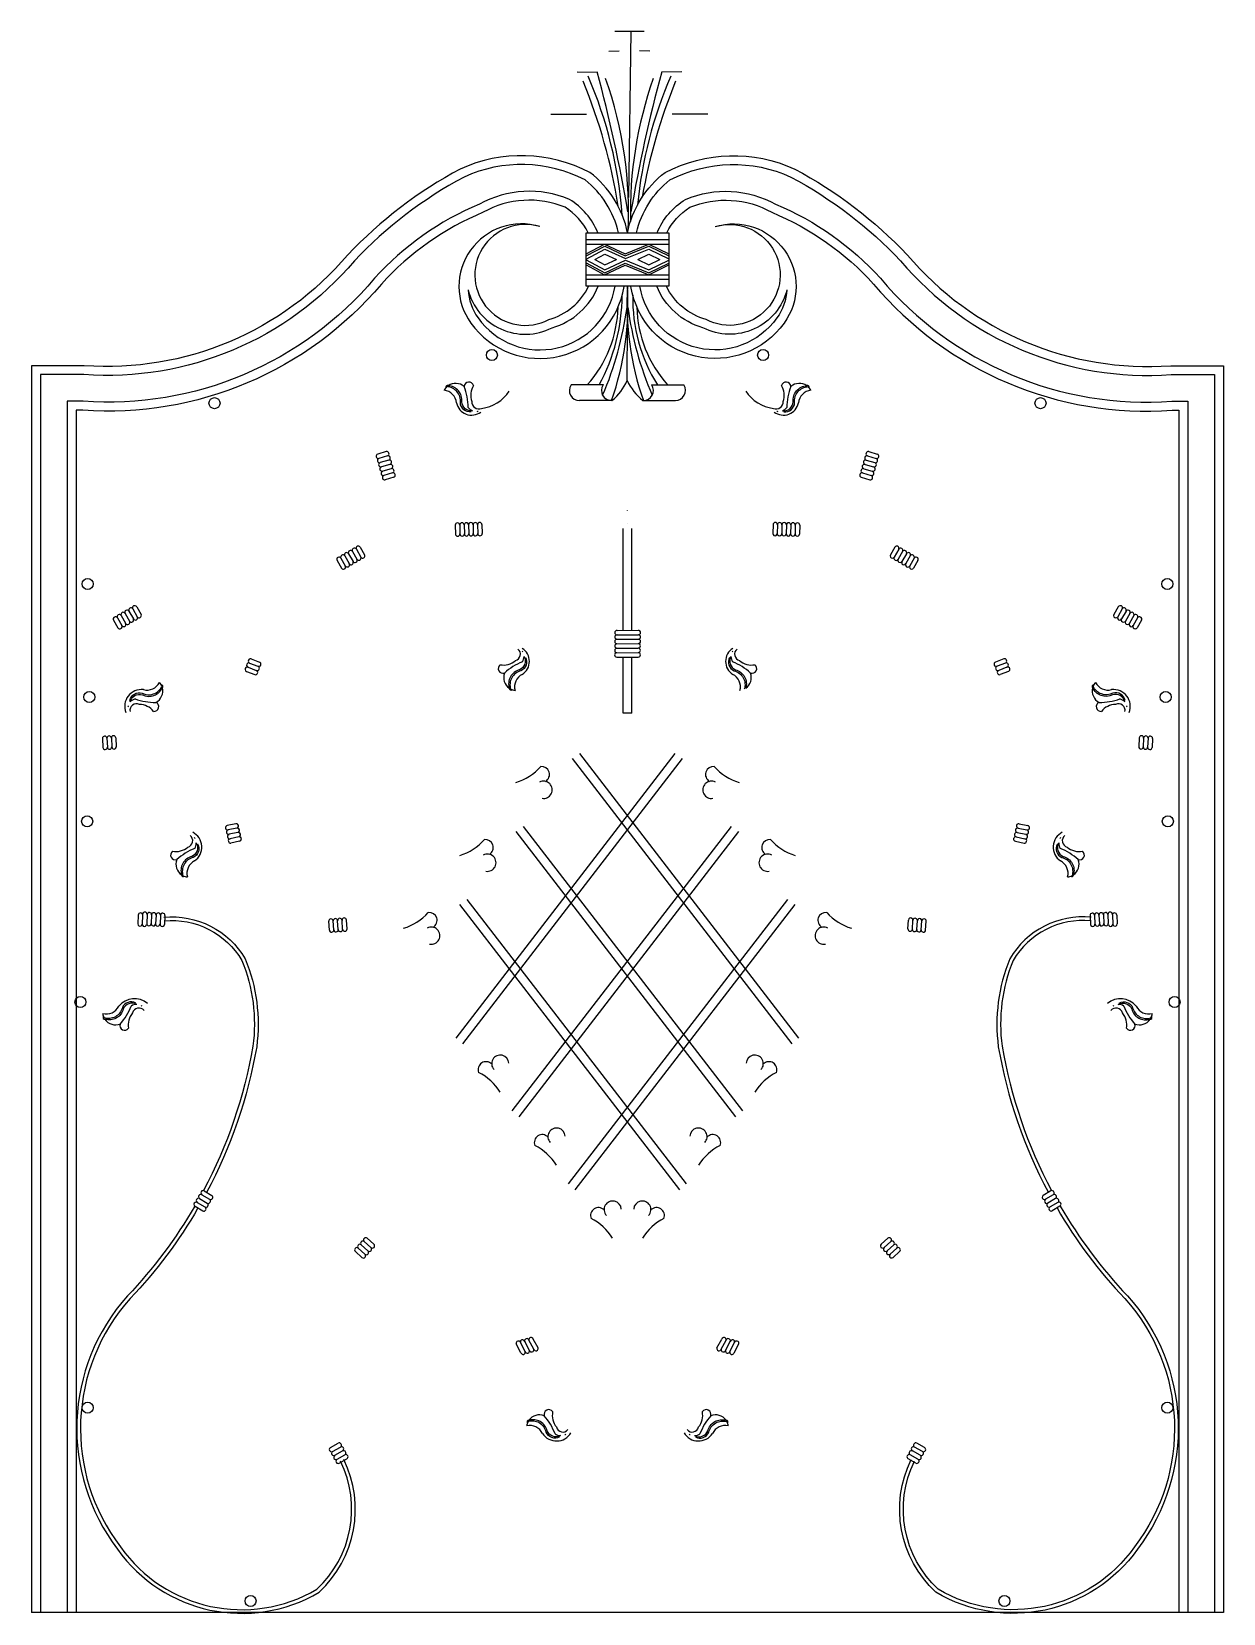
# Model space of a CAD drawing. Header units: metres. Extents: x -3588 to -1995, y 39 to 2152.
import ezdxf

# ---------------------------------------------------------------- set-up
doc = ezdxf.new("R2010")
doc.units = ezdxf.units.M
doc.layers.add('3', color=3, linetype='Continuous')
doc.layers.add('4', color=4, linetype='Continuous')

msp = doc.modelspace()

# ---------------------------------------------------------------- linework, layer by layer
at = {"layer": '3'}
for p, q in [((-2769.42, 2152.37), (-2808.45, 2152.37)), ((-2786.96, 2152.37), (-2790.04, 1930.71)), ((-2816.41, 2126.45), (-2802.49, 2126.88)), ((-2761.49, 2126.45), (-2775.41, 2126.88)), ((-2858.66, 2098.47), (-2832.08, 2098.4)), ((-2718.82, 2098.47), (-2745.82, 2098.4)), ((-2893.77, 2041.95), (-2846.16, 2041.95)), ((-2684.13, 2041.95), (-2731.74, 2041.95)), ((-2846.8, 1874.38), (-2736.41, 1874.38)), ((-2846.8, 1868.43), (-2736.41, 1868.43)), ((-2846.8, 1827.34), (-2736.41, 1827.34)), ((-2846.8, 1821.39), (-2736.41, 1821.39)), ((-2792.01, 1686.12), (-2791.61, 1764.65)), ((-2823.55, 1680.17), (-2866.99, 1680.17)), ((-2759.66, 1680.17), (-2716.22, 1680.17)), ((-2812.25, 1659.34), (-2855.68, 1659.34)), ((-2770.97, 1659.34), (-2727.53, 1659.34)), ((-3113.98, 1591.15), (-3125.34, 1587.83)), ((-3112.31, 1585.43), (-3123.68, 1582.12)), ((-2470.72, 1585.43), (-2459.35, 1582.12)), ((-2469.05, 1591.15), (-2457.69, 1587.83)), ((-3110.65, 1579.72), (-3122.01, 1576.41)), ((-3108.98, 1574.01), (-3120.35, 1570.7)), ((-3107.32, 1568.3), (-3118.68, 1564.98)), ((-2475.71, 1568.3), (-2464.35, 1564.98)), ((-2474.05, 1574.01), (-2462.68, 1570.7)), ((-2472.38, 1579.72), (-2461.02, 1576.41)), ((-3105.65, 1562.58), (-3117.02, 1559.27)), ((-3103.99, 1556.87), (-3115.35, 1553.56)), ((-2479.04, 1556.87), (-2467.68, 1553.56)), ((-2477.38, 1562.58), (-2466.01, 1559.27)), ((-2791.51, 1512.21), (-2791.51, 1512.25)), ((-3021.67, 1492.86), (-3021.43, 1481.02)), ((-3015.72, 1492.98), (-3015.48, 1481.14)), ((-3009.77, 1493.1), (-3009.53, 1481.27)), ((-3003.82, 1493.22), (-3003.58, 1481.39)), ((-2997.88, 1493.35), (-2997.63, 1481.51)), ((-2991.93, 1493.47), (-2991.68, 1481.63)), ((-2985.98, 1493.59), (-2985.73, 1481.76)), ((-2797.46, 1352.24), (-2797.46, 1488.2)), ((-2791.51, 1494.44), (-2791.51, 1494.6)), ((-2785.56, 1352.3), (-2785.56, 1488.28)), ((-2597.05, 1493.59), (-2597.3, 1481.76)), ((-2591.1, 1493.47), (-2591.35, 1481.63)), ((-2585.15, 1493.35), (-2585.4, 1481.51)), ((-2579.2, 1493.22), (-2579.45, 1481.39)), ((-2573.26, 1493.1), (-2573.5, 1481.27)), ((-2567.31, 1492.98), (-2567.55, 1481.14)), ((-2561.36, 1492.86), (-2561.6, 1481.02)), ((-3153.91, 1460.56), (-3148.01, 1450.29)), ((-3148.76, 1463.52), (-3142.86, 1453.26)), ((-2434.27, 1463.52), (-2440.17, 1453.26)), ((-2429.11, 1460.56), (-2435.02, 1450.29)), ((-3179.71, 1445.73), (-3173.81, 1435.46)), ((-3174.55, 1448.69), (-3168.65, 1438.43)), ((-3169.39, 1451.66), (-3163.49, 1441.4)), ((-3164.23, 1454.62), (-3158.33, 1444.36)), ((-3159.07, 1457.59), (-3153.17, 1447.33)), ((-2423.96, 1457.59), (-2429.86, 1447.33)), ((-2418.8, 1454.62), (-2424.7, 1444.36)), ((-2413.64, 1451.66), (-2419.54, 1441.4)), ((-2408.48, 1448.69), (-2414.38, 1438.43)), ((-2403.32, 1445.73), (-2409.22, 1435.46)), ((-3462.94, 1374.89), (-3457.04, 1364.63)), ((-3457.78, 1377.86), (-3451.88, 1367.59)), ((-3452.63, 1380.82), (-3446.72, 1370.56)), ((-3447.47, 1383.79), (-3441.57, 1373.52)), ((-2135.56, 1383.79), (-2141.46, 1373.52)), ((-2130.4, 1380.82), (-2136.3, 1370.56)), ((-2125.24, 1377.86), (-2131.15, 1367.59)), ((-2120.09, 1374.89), (-2125.99, 1364.63)), ((-3478.42, 1365.99), (-3472.52, 1355.73)), ((-3473.26, 1368.96), (-3467.36, 1358.69)), ((-3468.1, 1371.92), (-3462.2, 1361.66)), ((-2114.93, 1371.92), (-2120.83, 1361.66)), ((-2109.77, 1368.96), (-2115.67, 1358.69)), ((-2104.61, 1365.99), (-2110.51, 1355.73)), ((-2805.6, 1334.35), (-2777.1, 1334.49)), ((-2805.56, 1340.3), (-2777.06, 1340.44)), ((-2805.52, 1346.25), (-2777.02, 1346.39)), ((-2805.47, 1352.2), (-2776.98, 1352.34)), ((-3294.34, 1314.15), (-3283.29, 1309.91)), ((-2805.73, 1316.5), (-2777.23, 1316.64)), ((-2805.69, 1322.45), (-2777.19, 1322.59)), ((-2805.64, 1328.4), (-2777.14, 1328.54)), ((-2797.46, 1241.62), (-2797.46, 1316.54)), ((-2785.56, 1241.62), (-2785.56, 1316.6)), ((-2288.69, 1314.15), (-2299.74, 1309.91)), ((-3300.74, 1297.49), (-3289.69, 1293.24)), ((-3298.61, 1303.04), (-3287.56, 1298.8)), ((-3296.48, 1308.6), (-3285.42, 1304.35)), ((-2286.55, 1308.6), (-2297.6, 1304.35)), ((-2284.42, 1303.04), (-2295.47, 1298.8)), ((-2282.29, 1297.49), (-2293.34, 1293.24)), ((-2785.56, 1241.62), (-2797.46, 1241.62)), ((-3493.18, 1207.73), (-3492.62, 1195.91)), ((-3487.24, 1208.01), (-3486.68, 1196.18)), ((-3481.29, 1208.29), (-3480.74, 1196.46)), ((-3475.35, 1208.57), (-3474.79, 1196.74)), ((-2107.68, 1208.57), (-2108.24, 1196.74)), ((-2101.74, 1208.29), (-2102.29, 1196.46)), ((-2095.79, 1208.01), (-2096.35, 1196.18)), ((-2089.85, 1207.73), (-2090.4, 1195.91)), ((-3020.61, 807.47), (-2727.68, 1187.63)), ((-2562.42, 807.47), (-2855.35, 1187.63)), ((-3011.54, 799.75), (-2717.9, 1180.82)), ((-2571.49, 799.75), (-2865.13, 1180.82)), ((-3314.93, 1093.84), (-3326.5, 1091.32)), ((-3313.66, 1088.02), (-3325.23, 1085.5)), ((-3312.39, 1082.21), (-3323.96, 1079.69)), ((-2945.49, 709.98), (-2652.56, 1090.14)), ((-2637.54, 709.98), (-2930.47, 1090.14)), ((-2270.63, 1082.21), (-2259.07, 1079.69)), ((-2269.37, 1088.02), (-2257.8, 1085.5)), ((-2268.1, 1093.84), (-2256.53, 1091.32)), ((-3311.13, 1076.39), (-3322.7, 1073.87)), ((-3309.86, 1070.58), (-3321.43, 1068.06)), ((-2273.17, 1070.58), (-2261.6, 1068.06)), ((-2271.9, 1076.39), (-2260.33, 1073.87)), ((-3433.51, 972.45), (-3434.11, 960.62)), ((-2721.73, 604.77), (-3015.37, 985.84)), ((-2712.66, 612.49), (-3005.59, 992.65)), ((-2870.37, 612.49), (-2577.44, 992.65)), ((-2861.3, 604.77), (-2567.66, 985.84)), ((-2149.52, 972.45), (-2148.91, 960.62)), ((-3445.41, 971.85), (-3446.02, 960.03)), ((-3439.47, 971.55), (-3440.07, 959.72)), ((-3427.57, 972.14), (-3428.17, 960.32)), ((-3421.62, 971.84), (-3422.23, 960.01)), ((-3415.68, 971.53), (-3416.29, 959.71)), ((-3409.74, 971.23), (-3410.34, 959.4)), ((-3189.99, 951.66), (-3190.81, 963.47)), ((-3184.05, 952.07), (-3184.88, 963.88)), ((-3178.11, 952.49), (-3178.94, 964.3)), ((-3172.18, 952.9), (-3173, 964.71)), ((-3166.24, 953.31), (-3167.07, 965.13)), ((-2416.79, 953.31), (-2415.96, 965.13)), ((-2410.85, 952.9), (-2410.03, 964.71)), ((-2404.91, 952.49), (-2404.09, 964.3)), ((-2398.98, 952.07), (-2398.15, 963.88)), ((-2393.04, 951.66), (-2392.22, 963.47)), ((-2173.29, 971.23), (-2172.68, 959.4)), ((-2167.35, 971.53), (-2166.74, 959.71)), ((-2161.41, 971.84), (-2160.8, 960.01)), ((-2155.46, 972.14), (-2154.86, 960.32)), ((-2143.56, 971.55), (-2142.96, 959.72)), ((-2137.62, 971.85), (-2137.01, 960.03)), ((-3363.41, 592.93), (-3353.22, 586.9)), ((-3360.38, 598.05), (-3350.19, 592.02)), ((-3357.35, 603.17), (-3347.16, 597.15)), ((-2225.68, 603.17), (-2235.87, 597.15)), ((-2222.65, 598.05), (-2232.84, 592.02)), ((-2219.62, 592.93), (-2229.81, 586.9)), ((-3369.46, 582.69), (-3359.27, 576.66)), ((-3366.44, 587.81), (-3356.24, 581.78)), ((-2216.59, 587.81), (-2226.78, 581.78)), ((-2213.56, 582.69), (-2223.76, 576.66)), ((-3147.28, 531.05), (-3138.47, 523.13)), ((-3143.3, 535.47), (-3134.49, 527.55)), ((-3139.32, 539.89), (-3130.52, 531.98)), ((-2443.71, 539.89), (-2452.51, 531.98)), ((-2439.73, 535.47), (-2448.53, 527.55)), ((-2435.75, 531.05), (-2444.55, 523.13)), ((-3155.24, 522.2), (-3146.43, 514.28)), ((-3151.26, 526.62), (-3142.45, 518.71)), ((-2431.77, 526.62), (-2440.57, 518.71)), ((-2427.79, 522.2), (-2436.6, 514.28)), ((-2922.46, 390.07), (-2928.89, 402.02)), ((-2916.74, 391.68), (-2923.17, 403.63)), ((-2911.01, 393.29), (-2917.44, 405.24)), ((-2672.02, 393.29), (-2665.59, 405.24)), ((-2666.29, 391.68), (-2659.86, 403.63)), ((-2660.57, 390.07), (-2654.14, 402.02)), ((-2933.92, 386.84), (-2940.35, 398.79)), ((-2928.19, 388.45), (-2934.62, 400.4)), ((-2654.84, 388.45), (-2648.41, 400.4)), ((-2649.11, 386.84), (-2642.68, 398.79)), ((-3188.5, 260.2), (-3178.19, 266.03)), ((-3185.57, 255.02), (-3175.26, 260.85)), ((-3182.64, 249.84), (-3172.34, 255.67)), ((-2400.38, 249.84), (-2410.69, 255.67)), ((-2397.46, 255.02), (-2407.76, 260.85)), ((-2394.53, 260.2), (-2404.84, 266.03)), ((-3179.72, 244.66), (-3169.41, 250.49)), ((-3176.79, 239.48), (-3166.48, 245.31)), ((-2406.24, 239.48), (-2416.55, 245.31)), ((-2403.31, 244.66), (-2413.62, 250.49))]:
    msp.add_line(p, q, dxfattribs=at)
for points in [[(-2803.57, 1883.52, 0.17), (-2848.26, 1954.22, 0.23), (-3009.88, 1958.08, 0.08), (-3156.46, 1846.21, -0.24), (-3517.92, 1694.07), (-3575.96, 1694.07), (-3575.96, 39.86)], [(-2779.46, 1883.52, -0.17), (-2734.76, 1954.22, -0.23), (-2573.15, 1958.08, -0.08), (-2426.57, 1846.21, 0.24), (-2065.11, 1694.07), (-2007.07, 1694.07), (-2007.07, 39.86)], [(-2830.98, 1883.52, 0.16), (-2869.25, 1928.19, 0.23), (-2989.46, 1921.77, 0.11), (-3129.43, 1822.89, -0.24), (-3519.12, 1658.37), (-3540.26, 1658.37), (-3540.26, 39.86)], [(-2752.05, 1883.52, -0.16), (-2713.78, 1928.19, -0.23), (-2593.57, 1921.77, -0.11), (-2453.6, 1822.89, 0.24), (-2063.91, 1658.37), (-2042.77, 1658.37), (-2042.77, 39.86)], [(-2908.71, 1891.77, 0.72), (-3000.87, 1762.88, 0.67), (-2796.18, 1811.67), (-2795.98, 1812.24)], [(-2908.71, 1891.77, 1.49), (-2896.74, 1767.64, 0.22), (-2843.56, 1812.24, 0.22)], [(-2674.32, 1891.77, -0.72), (-2582.16, 1762.88, -0.67), (-2786.85, 1811.67), (-2787.05, 1812.24)], [(-2674.32, 1891.77, -1.49), (-2686.29, 1767.64, -0.22), (-2739.47, 1812.24, -0.22)], [(-3004.67, 1807.53, 0.14), (-2991.21, 1769.82, 0.67), (-2808.14, 1812.24, 0.67)], [(-3004.67, 1807.53, 0.48), (-2892.39, 1756.5, 0.23), (-2830.58, 1812.24, 0.23)], [(-2578.36, 1807.53, -0.14), (-2591.82, 1769.82, -0.67), (-2774.89, 1812.24, -0.67)], [(-2578.36, 1807.53, -0.48), (-2690.64, 1756.5, -0.23), (-2752.44, 1812.24, -0.23)], [(-3000.27, 1644.42, -0.45), (-3014.86, 1656.52, 0.43), (-3032.98, 1677.99, 0.43)], [(-2998.46, 1645.67, -0.45), (-3013.05, 1657.77, 0.43), (-3031.17, 1679.23, 0.43)], [(-2584.57, 1645.67, 0.45), (-2569.98, 1657.77, -0.43), (-2551.86, 1679.23, -0.43)], [(-2582.76, 1644.42, 0.45), (-2568.17, 1656.52, -0.43), (-2550.05, 1677.99, -0.43)], [(-2929.83, 1317.44, -0.45), (-2935.9, 1299.48, 0.43), (-2949.44, 1274.88, 0.43)], [(-2928.02, 1316.19, -0.45), (-2934.09, 1298.24, 0.43), (-2947.64, 1273.64, 0.43)], [(-2655.01, 1316.19, 0.45), (-2648.94, 1298.24, -0.43), (-2635.39, 1273.64, -0.43)], [(-2653.2, 1317.44, 0.45), (-2647.13, 1299.48, -0.43), (-2633.59, 1274.88, -0.43)], [(-3456.56, 1258.72, -0.45), (-3440.15, 1268.2, 0.43), (-3413.73, 1277.72, 0.43)], [(-3456.03, 1256.6, -0.45), (-3439.61, 1266.07, 0.43), (-3413.19, 1275.59, 0.43)], [(-2127, 1256.6, 0.45), (-2143.42, 1266.07, -0.43), (-2169.84, 1275.59, -0.43)], [(-2126.46, 1258.72, 0.45), (-2142.88, 1268.2, -0.43), (-2169.3, 1277.72, -0.43)], [(-3367.78, 1068.12, -0.45), (-3373.85, 1050.16, 0.43), (-3387.39, 1025.56, 0.43)], [(-3365.97, 1066.87, -0.45), (-3372.04, 1048.92, 0.43), (-3385.59, 1024.31, 0.43)], [(-2217.06, 1066.87, 0.45), (-2210.99, 1048.92, -0.43), (-2197.44, 1024.31, -0.43)], [(-2215.25, 1068.12, 0.45), (-2209.18, 1050.16, -0.43), (-2195.64, 1025.56, -0.43)], [(-3411.23, 969.1, -0.29), (-3302.33, 913.28, -0.13), (-3287.11, 795.79, -0.08), (-3353.97, 601.18, -0.08)], [(-3410.74, 964.13, -0.29), (-3306.83, 911.07, -0.13), (-3292.05, 796.54, -0.08), (-3358.38, 603.55, -0.08)], [(-2171.8, 969.1, 0.29), (-2280.7, 913.28, 0.13), (-2295.92, 795.79, 0.08), (-2229.05, 601.18, 0.08)], [(-2172.29, 964.13, 0.29), (-2276.2, 911.07, 0.13), (-2290.98, 796.54, 0.08), (-2224.65, 603.55, 0.08)], [(-3448.71, 854.21, 0.45), (-3466.64, 848.05, -0.43), (-3491.17, 834.38, -0.43)], [(-3447.46, 852.41, 0.45), (-3465.38, 846.25, -0.43), (-3489.92, 832.58, -0.43)], [(-2135.57, 852.41, -0.45), (-2117.65, 846.25, 0.43), (-2093.11, 832.58, 0.43)], [(-2134.32, 854.21, -0.45), (-2116.39, 848.05, 0.43), (-2091.86, 834.38, 0.43)], [(-3369.84, 582.95, -0.06), (-3459.72, 462.92, 0.36), (-3473.08, 124.49, 0.39), (-3203.58, 66.88, 0.33), (-3170.5, 244.2)], [(-3365.56, 580.38, -0.06), (-3456.06, 459.52, 0.36), (-3469.06, 127.46, 0.39), (-3206.58, 70.91, 0.33), (-3174.99, 242)], [(-2213.18, 582.95, 0.06), (-2123.31, 462.92, -0.36), (-2109.95, 124.49, -0.39), (-2379.45, 66.88, -0.33), (-2412.53, 244.2)], [(-2217.47, 580.38, 0.06), (-2126.97, 459.52, -0.36), (-2113.97, 127.46, -0.39), (-2376.45, 70.91, -0.33), (-2408.04, 242)], [(-2881.11, 276.17, -0.45), (-2898.94, 282.61, 0.43), (-2923.26, 296.66, 0.43)], [(-2701.92, 276.17, 0.45), (-2684.09, 282.61, -0.43), (-2659.77, 296.66, -0.43)], [(-2882.39, 274.39, -0.45), (-2900.22, 280.83, 0.43), (-2924.54, 294.87, 0.43)], [(-2700.63, 274.39, 0.45), (-2682.81, 280.83, -0.43), (-2658.49, 294.87, -0.43)]]:
    msp.add_lwpolyline(points, format="xyb", dxfattribs=at)
msp.add_lwpolyline([(-2846.8, 1883.52), (-2736.41, 1883.52), (-2736.41, 1812.24), (-2846.8, 1812.24)], close=True, dxfattribs=at)
for points in [[(-2846.8, 1855.25), (-2822.08, 1868.43), (-2794.76, 1855.6), (-2762.92, 1868.43), (-2736.41, 1855.25)], [(-2846.8, 1852.55), (-2822.01, 1865.77), (-2794.74, 1852.96), (-2762.92, 1865.77), (-2736.41, 1852.59)], [(-2846.8, 1848.51), (-2821.91, 1861.78), (-2794.39, 1849), (-2762.93, 1861.79), (-2736.41, 1848.6)], [(-2846.8, 1847.26), (-2821.91, 1833.99), (-2794.39, 1846.77), (-2762.93, 1833.98), (-2736.41, 1847.16)], [(-2846.8, 1843.21), (-2822.01, 1830), (-2794.74, 1842.81), (-2762.92, 1829.99), (-2736.41, 1843.18)], [(-2846.8, 1840.52), (-2822.08, 1827.34), (-2794.76, 1840.16), (-2762.92, 1827.34), (-2736.41, 1840.52)], [(-2835.32, 1847.88), (-2821.74, 1855.12), (-2806.32, 1847.88)], [(-2835.32, 1847.88), (-2821.74, 1840.64), (-2806.32, 1847.88)], [(-2777.59, 1847.88), (-2762.93, 1855.14), (-2748.33, 1847.88)], [(-2777.59, 1847.88), (-2762.93, 1840.62), (-2748.33, 1847.88)], [(-2646.61, 702.26), (-2940.25, 1083.33)], [(-2936.42, 702.26), (-2642.78, 1083.33)]]:
    msp.add_lwpolyline(points, dxfattribs=at)
for centre in [(-2972.77, 1720.15), (-2610.26, 1720.15), (-3343.48, 1655.89), (-2239.55, 1655.89), (-3513.07, 1414.3), (-2069.96, 1414.3), (-3510.69, 1263.16), (-2072.34, 1263.16), (-3513.66, 1097.14), (-2069.36, 1097.14), (-3522.59, 855.56), (-2060.44, 855.56), (-3513.07, 313.48), (-2069.96, 313.48), (-3295.28, 55.23), (-2287.74, 55.23)]:
    msp.add_circle(centre, 7.38, dxfattribs=at)
for centre, radius, start, end in [((-3379.1, 1863.19), 582.28, 4.32, 23.25), ((-4769.12, 1574.06), 2006.75, 9.68, 15.15), ((-808.78, 1574.06), 2006.75, 164.85, 170.32), ((-2198.8, 1863.19), 582.28, 156.75, 174.34), ((-3540.28, 1803.05), 745.35, 8.96, 22.31), ((-3324.43, 1911.44), 534.25, 356.96, 19.48), ((-2253.46, 1911.44), 534.25, 160.52, 181.35), ((-2037.62, 1803.05), 745.35, 157.69, 170.09), ((-3050.24, 1800.94), 251.62, 331.32, 359.77), ((-3181.76, 1788.5), 390.87, 340.7, 3.48), ((-2404.19, 1788.39), 388.15, 176.48, 199.42), ((-2566.23, 1795.52), 218.28, 178.77, 211.9), ((-2967.79, 1788.89), 163.81, 318.41, 358.35), ((-3242.55, 1845.44), 454.58, 336.8, 352.21), ((-2340.66, 1845.44), 454.58, 187.79, 203.2), ((-2615.42, 1788.89), 163.81, 181.65, 221.59), ((-3038.74, 1654.41), 18.85, 6.07, 83.35), ((-3021.3, 1665.07), 17.25, 131.62, 152.13), ((-3031.96, 1677.02), 2.44, 68.66, 194.79), ((-3021.3, 1665.07), 17.25, 48.63, 124.87), ((-3003.54, 1677.63), 6.37, 15.73, 176.46), ((-3081.27, 1649.7), 76.79, 0.39, 21.64), ((-2976.98, 1666.73), 24.01, 148.27, 200.64), ((-2993.95, 1702.33), 53.92, 277.79, 325.64), ((-2855.74, 1672.79), 13.45, 146.75, 270.25), ((-2812.9, 1672.79), 13.45, 146.75, 270.25), ((-2855.08, 1712.73), 68.45, 308.74, 337.12), ((-2720.08, 1721), 79.94, 205.87, 230.47), ((-2770.32, 1672.79), 13.45, 269.75, 33.25), ((-2727.47, 1672.79), 13.45, 269.75, 33.25), ((-2589.08, 1702.33), 53.92, 214.36, 262.21), ((-2606.05, 1666.73), 24.01, 339.36, 31.73), ((-2579.49, 1677.63), 6.37, 3.54, 164.27), ((-2501.76, 1649.7), 76.79, 158.36, 179.61), ((-2561.73, 1665.07), 17.25, 55.13, 131.37), ((-2544.29, 1654.41), 18.85, 96.65, 173.93), ((-2551.07, 1677.02), 2.44, 345.21, 111.34), ((-2561.73, 1665.07), 17.25, 27.87, 48.38), ((-2999.95, 1660.31), 20.42, 191.03, 307.22), ((-2993.88, 1657.98), 13.14, 216.12, 249.56), ((-2990.24, 1657.44), 9.25, 174.87, 292.88), ((-2592.79, 1657.44), 9.25, 247.12, 5.13), ((-2583.08, 1660.31), 20.42, 232.78, 348.97), ((-2589.15, 1657.98), 13.14, 290.44, 323.88), ((-2993.88, 1657.98), 13.14, 276, 283), ((-2589.15, 1657.98), 13.14, 257, 264), ((-3124.51, 1584.98), 2.98, 106.25, 286.25), ((-3113.14, 1588.29), 2.98, 286.25, 106.25), ((-3111.48, 1582.58), 2.98, 286.25, 106.25), ((-2471.55, 1582.58), 2.98, 73.75, 253.75), ((-2469.89, 1588.29), 2.98, 73.75, 253.75), ((-2458.52, 1584.98), 2.98, 253.75, 73.75), ((-3122.84, 1579.26), 2.98, 106.25, 286.25), ((-3121.18, 1573.55), 2.98, 106.25, 286.25), ((-3119.51, 1567.84), 2.98, 106.25, 286.25), ((-3117.85, 1562.13), 2.98, 106.25, 286.25), ((-3109.81, 1576.87), 2.98, 286.25, 106.25), ((-3108.15, 1571.15), 2.98, 286.25, 106.25), ((-3106.48, 1565.44), 2.98, 286.25, 106.25), ((-2476.55, 1565.44), 2.98, 73.75, 253.75), ((-2474.88, 1571.15), 2.98, 73.75, 253.75), ((-2473.22, 1576.87), 2.98, 73.75, 253.75), ((-2465.18, 1562.13), 2.98, 253.75, 73.75), ((-2463.51, 1567.84), 2.98, 253.75, 73.75), ((-2461.85, 1573.55), 2.98, 253.75, 73.75), ((-2460.18, 1579.26), 2.98, 253.75, 73.75), ((-3116.18, 1556.41), 2.98, 106.25, 286.25), ((-3104.82, 1559.73), 2.98, 286.25, 106.25), ((-2478.21, 1559.73), 2.98, 73.75, 253.75), ((-2466.84, 1556.41), 2.98, 253.75, 73.75), ((-3018.7, 1492.92), 2.98, 1.18, 181.18), ((-3018.45, 1481.08), 2.98, 181.18, 1.18), ((-3012.75, 1493.04), 2.98, 1.18, 181.18), ((-3012.5, 1481.2), 2.98, 181.18, 1.18), ((-3006.8, 1493.16), 2.98, 1.18, 181.18), ((-3006.56, 1481.33), 2.98, 181.18, 1.18), ((-3000.85, 1493.29), 2.98, 1.18, 181.18), ((-3000.61, 1481.45), 2.98, 181.18, 1.18), ((-2994.9, 1493.41), 2.98, 1.18, 181.18), ((-2994.66, 1481.57), 2.98, 181.18, 1.18), ((-2988.95, 1493.53), 2.98, 1.18, 181.18), ((-2988.71, 1481.69), 2.98, 181.18, 1.18), ((-2594.32, 1481.69), 2.98, 178.82, 358.82), ((-2594.08, 1493.53), 2.98, 358.82, 178.82), ((-2588.37, 1481.57), 2.98, 178.82, 358.82), ((-2588.13, 1493.41), 2.98, 358.82, 178.82), ((-2582.42, 1481.45), 2.98, 178.82, 358.82), ((-2582.18, 1493.29), 2.98, 358.82, 178.82), ((-2576.47, 1481.33), 2.98, 178.82, 358.82), ((-2576.23, 1493.16), 2.98, 358.82, 178.82), ((-2570.52, 1481.2), 2.98, 178.82, 358.82), ((-2570.28, 1493.04), 2.98, 358.82, 178.82), ((-2564.58, 1481.08), 2.98, 178.82, 358.82), ((-2564.33, 1492.92), 2.98, 358.82, 178.82), ((-3161.65, 1456.11), 2.98, 29.9, 209.9), ((-3156.49, 1459.07), 2.98, 29.9, 209.9), ((-3151.34, 1462.04), 2.98, 29.9, 209.9), ((-2431.69, 1462.04), 2.98, 330.1, 150.1), ((-2426.53, 1459.07), 2.98, 330.1, 150.1), ((-2421.38, 1456.11), 2.98, 330.1, 150.1), ((-3177.13, 1447.21), 2.98, 29.9, 209.9), ((-3171.97, 1450.18), 2.98, 29.9, 209.9), ((-3171.23, 1436.95), 2.98, 209.9, 29.9), ((-3166.81, 1453.14), 2.98, 29.9, 209.9), ((-3166.07, 1439.91), 2.98, 209.9, 29.9), ((-3160.91, 1442.88), 2.98, 209.9, 29.9), ((-3155.75, 1445.84), 2.98, 209.9, 29.9), ((-3150.59, 1448.81), 2.98, 209.9, 29.9), ((-3145.43, 1451.78), 2.98, 209.9, 29.9), ((-2437.59, 1451.78), 2.98, 150.1, 330.1), ((-2432.44, 1448.81), 2.98, 150.1, 330.1), ((-2427.28, 1445.84), 2.98, 150.1, 330.1), ((-2422.12, 1442.88), 2.98, 150.1, 330.1), ((-2416.96, 1439.91), 2.98, 150.1, 330.1), ((-2416.22, 1453.14), 2.98, 330.1, 150.1), ((-2411.8, 1436.95), 2.98, 150.1, 330.1), ((-2411.06, 1450.18), 2.98, 330.1, 150.1), ((-2405.9, 1447.21), 2.98, 330.1, 150.1), ((-3465.52, 1373.41), 2.98, 29.9, 209.9), ((-3460.36, 1376.37), 2.98, 29.9, 209.9), ((-3455.2, 1379.34), 2.98, 29.9, 209.9), ((-3450.05, 1382.3), 2.98, 29.9, 209.9), ((-2132.98, 1382.3), 2.98, 330.1, 150.1), ((-2127.82, 1379.34), 2.98, 330.1, 150.1), ((-2122.67, 1376.37), 2.98, 330.1, 150.1), ((-2117.51, 1373.41), 2.98, 330.1, 150.1), ((-3475.84, 1367.47), 2.98, 29.9, 209.9), ((-3470.68, 1370.44), 2.98, 29.9, 209.9), ((-3469.94, 1357.21), 2.98, 209.9, 29.9), ((-3464.78, 1360.18), 2.98, 209.9, 29.9), ((-3459.62, 1363.14), 2.98, 209.9, 29.9), ((-3454.46, 1366.11), 2.98, 209.9, 29.9), ((-3449.3, 1369.07), 2.98, 209.9, 29.9), ((-3444.15, 1372.04), 2.98, 209.9, 29.9), ((-2138.88, 1372.04), 2.98, 150.1, 330.1), ((-2133.73, 1369.07), 2.98, 150.1, 330.1), ((-2128.57, 1366.11), 2.98, 150.1, 330.1), ((-2123.41, 1363.14), 2.98, 150.1, 330.1), ((-2118.25, 1360.18), 2.98, 150.1, 330.1), ((-2113.09, 1357.21), 2.98, 150.1, 330.1), ((-2112.35, 1370.44), 2.98, 330.1, 150.1), ((-2107.19, 1367.47), 2.98, 330.1, 150.1), ((-2805.62, 1331.37), 2.98, 89.59, 269.59), ((-2805.58, 1337.32), 2.98, 89.59, 269.59), ((-2805.54, 1343.27), 2.98, 89.59, 269.59), ((-2805.5, 1349.22), 2.98, 89.59, 269.59), ((-2777.12, 1331.52), 2.98, 269.59, 89.59), ((-2777.08, 1337.47), 2.98, 269.59, 89.59), ((-2777.04, 1343.42), 2.98, 269.59, 89.59), ((-2777, 1349.37), 2.98, 269.59, 89.59), ((-3295.41, 1311.37), 2.98, 68.99, 248.99), ((-2957.19, 1329.95), 24.01, 259.27, 311.64), ((-2943.21, 1320.36), 8.59, 283.29, 53.14), ((-2942.97, 1310.8), 20.42, 302.03, 58.21), ((-2942.96, 1317.31), 13.14, 26.99, 34), ((-2942.96, 1317.31), 13.14, 327.12, 0.56), ((-2805.71, 1319.47), 2.98, 89.59, 269.59), ((-2805.66, 1325.42), 2.98, 89.59, 269.59), ((-2777.21, 1319.61), 2.98, 269.59, 89.59), ((-2777.17, 1325.56), 2.98, 269.59, 89.59), ((-2640.06, 1310.8), 20.42, 121.79, 237.97), ((-2640.06, 1317.31), 13.14, 179.44, 212.88), ((-2640.06, 1317.31), 13.14, 146, 153.01), ((-2639.82, 1320.36), 8.59, 126.86, 256.71), ((-2625.84, 1329.95), 24.01, 228.36, 280.73), ((-2287.62, 1311.37), 2.98, 291.01, 111.01), ((-3299.68, 1300.26), 2.98, 68.99, 248.99), ((-3297.54, 1305.82), 2.98, 68.99, 248.99), ((-3288.62, 1296.02), 2.98, 248.99, 68.99), ((-3286.49, 1301.57), 2.98, 248.99, 68.99), ((-3284.36, 1307.13), 2.98, 248.99, 68.99), ((-2957.85, 1301.25), 6.37, 126.73, 287.46), ((-2939.76, 1289.16), 17.25, 159.63, 235.87), ((-2903.92, 1238.68), 76.79, 111.39, 132.64), ((-2923.56, 1276.7), 18.85, 117.07, 194.35), ((-2679.1, 1238.68), 76.79, 47.36, 68.61), ((-2659.47, 1276.7), 18.85, 345.65, 62.93), ((-2643.27, 1289.16), 17.25, 304.13, 20.37), ((-2625.18, 1301.25), 6.37, 252.54, 53.27), ((-2298.67, 1307.13), 2.98, 111.01, 291.01), ((-2296.54, 1301.57), 2.98, 111.01, 291.01), ((-2294.4, 1296.02), 2.98, 111.01, 291.01), ((-2285.49, 1305.82), 2.98, 291.01, 111.01), ((-2283.35, 1300.26), 2.98, 291.01, 111.01), ((-3440.98, 1250.68), 22.51, 83.6, 201.24), ((-3433.83, 1291.32), 18.85, 255.73, 333.01), ((-3429.89, 1271.26), 17.25, 298.29, 14.53), ((-3429.89, 1271.26), 17.25, 21.27, 41.79), ((-3414.99, 1277.1), 2.44, 318.32, 84.45), ((-2947.1, 1274.93), 2.44, 179.66, 305.79), ((-2939.76, 1289.16), 17.25, 242.61, 263.13), ((-2168.04, 1277.1), 2.44, 95.55, 221.68), ((-2153.14, 1271.26), 17.25, 165.47, 241.71), ((-2153.14, 1271.26), 17.25, 138.21, 158.73), ((-2149.2, 1291.32), 18.85, 206.99, 284.27), ((-2142.05, 1250.68), 22.51, 338.76, 96.4), ((-3446.08, 1248.02), 13.14, 165.66, 172.66), ((-3447.91, 1245.57), 8.59, 61.95, 191.8), ((-3446.08, 1248.02), 13.14, 105.78, 139.22), ((-3423.46, 1332.84), 76.79, 250.05, 271.3), ((-3443.75, 1229.13), 24.01, 37.93, 90.3), ((-3424.29, 1250.25), 6.37, 265.39, 66.12), ((-2158.73, 1250.25), 6.37, 113.88, 274.61), ((-2159.57, 1332.84), 76.79, 268.7, 289.95), ((-2139.28, 1229.13), 24.01, 89.7, 142.07), ((-2135.12, 1245.57), 8.59, 348.2, 118.05), ((-2136.95, 1248.02), 13.14, 40.78, 74.22), ((-2136.95, 1248.02), 13.14, 7.34, 14.34), ((-3490.21, 1207.87), 2.98, 2.69, 182.69), ((-3484.26, 1208.15), 2.98, 2.69, 182.69), ((-3478.32, 1208.43), 2.98, 2.69, 182.69), ((-2104.71, 1208.43), 2.98, 357.31, 177.31), ((-2098.76, 1208.15), 2.98, 357.31, 177.31), ((-2092.82, 1207.87), 2.98, 357.31, 177.31), ((-3489.65, 1196.04), 2.98, 182.69, 2.69), ((-3483.71, 1196.32), 2.98, 182.69, 2.69), ((-3477.76, 1196.6), 2.98, 182.69, 2.69), ((-2105.26, 1196.6), 2.98, 177.31, 357.31), ((-2099.32, 1196.32), 2.98, 177.31, 357.31), ((-2093.38, 1196.04), 2.98, 177.31, 357.31), ((-2962.73, 1220.14), 74.45, 287.34, 317.87), ((-2906.37, 1159.64), 10.62, 300.22, 96.23), ((-2676.66, 1159.64), 10.62, 83.77, 239.78), ((-2620.29, 1220.14), 74.45, 222.13, 252.66), ((-2903.62, 1139.22), 11.53, 259.32, 118.34), ((-2679.41, 1139.22), 11.53, 61.66, 280.68), ((-3382.85, 1062.55), 22.37, 304.77, 62.7), ((-3325.86, 1088.41), 2.98, 102.3, 282.3), ((-3324.6, 1082.59), 2.98, 102.3, 282.3), ((-3323.33, 1076.78), 2.98, 102.3, 282.3), ((-3314.3, 1090.93), 2.98, 282.3, 102.3), ((-3313.03, 1085.12), 2.98, 282.3, 102.3), ((-3311.76, 1079.3), 2.98, 282.3, 102.3), ((-2271.27, 1079.3), 2.98, 77.7, 257.7), ((-2270, 1085.12), 2.98, 77.7, 257.7), ((-2268.73, 1090.93), 2.98, 77.7, 257.7), ((-2259.7, 1076.78), 2.98, 257.7, 77.7), ((-2258.43, 1082.59), 2.98, 257.7, 77.7), ((-2257.17, 1088.41), 2.98, 257.7, 77.7), ((-2200.18, 1062.55), 22.37, 117.3, 235.23), ((-3395.8, 1051.92), 6.37, 126.73, 287.46), ((-3395.14, 1080.62), 24.01, 259.27, 311.64), ((-3341.87, 989.36), 76.79, 111.39, 132.64), ((-3381.16, 1071.04), 8.59, 283.29, 53.14), ((-3380.91, 1067.99), 13.14, 26.99, 34), ((-3380.91, 1067.99), 13.14, 327.12, 0.56), ((-3322.06, 1070.97), 2.98, 102.3, 282.3), ((-3310.49, 1073.49), 2.98, 282.3, 102.3), ((-3037.85, 1122.65), 74.45, 287.34, 317.87), ((-2981.49, 1062.15), 10.62, 300.22, 96.23), ((-2601.54, 1062.15), 10.62, 83.77, 239.78), ((-2545.17, 1122.65), 74.45, 222.13, 252.66), ((-2272.54, 1073.49), 2.98, 77.7, 257.7), ((-2260.97, 1070.97), 2.98, 257.7, 77.7), ((-2202.11, 1067.99), 13.14, 179.44, 212.88), ((-2202.11, 1067.99), 13.14, 146, 153.01), ((-2241.15, 989.36), 76.79, 47.36, 68.61), ((-2201.87, 1071.04), 8.59, 126.86, 256.71), ((-2187.89, 1080.62), 24.01, 228.36, 280.73), ((-2187.23, 1051.92), 6.37, 252.54, 53.27), ((-3377.71, 1039.84), 17.25, 159.63, 235.87), ((-3361.51, 1027.38), 18.85, 117.07, 194.35), ((-2978.74, 1041.73), 11.53, 259.32, 118.34), ((-2604.29, 1041.73), 11.53, 61.66, 280.68), ((-2221.52, 1027.38), 18.85, 345.65, 62.93), ((-2205.32, 1039.84), 17.25, 304.13, 20.37), ((-3385.05, 1025.61), 2.44, 179.66, 305.79), ((-3377.71, 1039.84), 17.25, 242.61, 263.13), ((-2205.32, 1039.84), 17.25, 276.87, 297.39), ((-2197.98, 1025.61), 2.44, 234.21, 0.34), ((-3442.44, 971.7), 2.98, 357.06, 177.06), ((-3436.49, 972.89), 2.98, 357.06, 177.06), ((-3430.54, 972.3), 2.98, 357.06, 177.06), ((-3424.59, 971.99), 2.98, 357.06, 177.06), ((-3418.65, 971.69), 2.98, 357.06, 177.06), ((-3412.71, 971.38), 2.98, 357.06, 177.06), ((-3112.98, 1025.16), 74.45, 287.34, 317.87), ((-3056.61, 964.66), 10.62, 300.22, 96.23), ((-2526.42, 964.66), 10.62, 83.77, 239.78), ((-2470.05, 1025.16), 74.45, 222.13, 252.66), ((-2470.05, 1025.16), 74.45, 222.13, 252.66), ((-2170.32, 971.38), 2.98, 2.94, 182.94), ((-2164.38, 971.69), 2.98, 2.94, 182.94), ((-2158.44, 971.99), 2.98, 2.94, 182.94), ((-2152.49, 972.3), 2.98, 2.94, 182.94), ((-2146.54, 972.89), 2.98, 2.94, 182.94), ((-2140.59, 971.7), 2.98, 2.94, 182.94), ((-3443.04, 959.88), 2.98, 177.06, 357.06), ((-3437.1, 959.57), 2.98, 177.06, 357.06), ((-3431.14, 960.47), 2.98, 177.06, 357.06), ((-3425.2, 960.17), 2.98, 177.06, 357.06), ((-3419.26, 959.86), 2.98, 177.06, 357.06), ((-3413.32, 959.56), 2.98, 177.06, 357.06), ((-3187.84, 963.67), 2.98, 4, 184), ((-3187.02, 951.86), 2.98, 184, 4), ((-3181.91, 964.09), 2.98, 4, 184), ((-3181.08, 952.28), 2.98, 184, 4), ((-3175.97, 964.5), 2.98, 4, 184), ((-3175.15, 952.69), 2.98, 184, 4), ((-3170.04, 964.92), 2.98, 4, 184), ((-3169.21, 953.11), 2.98, 184, 4), ((-3053.86, 944.24), 11.53, 259.32, 118.34), ((-2529.17, 944.24), 11.53, 61.66, 280.68), ((-2413.82, 953.11), 2.98, 176, 356), ((-2412.99, 964.92), 2.98, 356, 176), ((-2407.88, 952.69), 2.98, 176, 356), ((-2407.06, 964.5), 2.98, 356, 176), ((-2401.95, 952.28), 2.98, 176, 356), ((-2401.12, 964.09), 2.98, 356, 176), ((-2396.01, 951.86), 2.98, 176, 356), ((-2395.19, 963.67), 2.98, 356, 176), ((-2169.71, 959.56), 2.98, 182.94, 2.94), ((-2163.77, 959.86), 2.98, 182.94, 2.94), ((-2157.83, 960.17), 2.98, 182.94, 2.94), ((-2151.89, 960.47), 2.98, 182.94, 2.94), ((-2145.93, 959.57), 2.98, 182.94, 2.94), ((-2139.98, 959.88), 2.98, 182.94, 2.94), ((-3488.22, 858.47), 18.85, 255.93, 333.21), ((-3450.28, 832.52), 27.4, 50.75, 140.42), ((-3526.34, 877.92), 76.79, 317.64, 338.89), ((-3447.52, 839.27), 13.14, 89.72, 123.16), ((-3444.47, 839.04), 8.59, 37.14, 166.99), ((-3447.52, 839.27), 13.14, 56.28, 63.29), ((-2132.75, 832.52), 27.4, 39.58, 129.25), ((-2138.56, 839.04), 8.59, 13.01, 142.86), ((-2135.51, 839.27), 13.14, 116.71, 123.72), ((-2135.51, 839.27), 13.14, 56.84, 90.28), ((-2056.69, 877.92), 76.79, 201.11, 222.36), ((-2094.81, 858.47), 18.85, 206.79, 284.07), ((-3475.69, 842.33), 17.25, 187.15, 207.67), ((-3489.88, 834.93), 2.44, 144.49, 270.62), ((-3475.69, 842.33), 17.25, 214.41, 290.65), ((-3463.51, 824.31), 6.37, 162.82, 323.55), ((-3434.82, 825.11), 24.01, 138.64, 191.01), ((-2148.21, 825.11), 24.01, 348.99, 41.36), ((-2119.52, 824.31), 6.37, 216.45, 17.18), ((-2107.34, 842.33), 17.25, 249.35, 325.59), ((-2093.15, 834.93), 2.44, 269.38, 35.51), ((-2107.34, 842.33), 17.25, 332.33, 352.85), ((-2961.5, 773.14), 11.53, 4.09, 223.11), ((-2621.53, 773.14), 11.53, 316.89, 175.91), ((-2980.54, 765.27), 10.62, 44.98, 200.99), ((-3024.67, 695.35), 74.45, 32.11, 62.64), ((-2558.35, 695.35), 74.45, 117.36, 147.89), ((-2602.49, 765.27), 10.62, 339.01, 135.02), ((-2905.42, 667.78), 10.62, 44.98, 200.99), ((-2886.38, 675.65), 11.53, 4.09, 223.11), ((-2696.65, 675.65), 11.53, 316.89, 175.91), ((-2677.61, 667.78), 10.62, 339.01, 135.02), ((-2949.55, 597.86), 74.45, 32.11, 62.64), ((-2633.48, 597.86), 74.45, 117.36, 147.89), ((-3364.92, 590.37), 2.98, 59.4, 239.4), ((-3361.89, 595.49), 2.98, 59.4, 239.4), ((-3358.86, 600.61), 2.98, 59.4, 239.4), ((-3351.7, 589.46), 2.98, 239.4, 59.4), ((-3348.67, 594.58), 2.98, 239.4, 59.4), ((-2234.36, 594.58), 2.98, 120.6, 300.6), ((-2231.33, 589.46), 2.98, 120.6, 300.6), ((-2224.17, 600.61), 2.98, 300.6, 120.6), ((-2221.14, 595.49), 2.98, 300.6, 120.6), ((-2218.11, 590.37), 2.98, 300.6, 120.6), ((-3367.95, 585.25), 2.98, 59.4, 239.4), ((-3357.76, 579.22), 2.98, 239.4, 59.4), ((-3354.73, 584.34), 2.98, 239.4, 59.4), ((-2830.3, 570.29), 10.62, 44.98, 200.99), ((-2811.26, 578.16), 11.53, 4.09, 223.11), ((-2771.77, 578.16), 11.53, 316.89, 175.91), ((-2752.73, 570.29), 10.62, 339.01, 135.02), ((-2228.3, 584.34), 2.98, 120.6, 300.6), ((-2225.27, 579.22), 2.98, 120.6, 300.6), ((-2215.08, 585.25), 2.98, 300.6, 120.6), ((-2874.43, 500.37), 74.45, 32.11, 62.64), ((-2708.6, 500.37), 74.45, 117.36, 147.89), ((-3149.27, 528.84), 2.98, 48.03, 228.03), ((-3145.29, 533.26), 2.98, 48.03, 228.03), ((-3141.31, 537.68), 2.98, 48.03, 228.03), ((-3132.5, 529.76), 2.98, 228.03, 48.03), ((-2450.52, 529.76), 2.98, 131.97, 311.97), ((-2441.72, 537.68), 2.98, 311.97, 131.97), ((-2437.74, 533.26), 2.98, 311.97, 131.97), ((-2433.76, 528.84), 2.98, 311.97, 131.97), ((-3153.25, 524.41), 2.98, 48.03, 228.03), ((-3144.44, 516.49), 2.98, 228.03, 48.03), ((-3140.46, 520.92), 2.98, 228.03, 48.03), ((-3136.48, 525.34), 2.98, 228.03, 48.03), ((-2446.54, 525.34), 2.98, 131.97, 311.97), ((-2442.56, 520.92), 2.98, 131.97, 311.97), ((-2438.59, 516.49), 2.98, 131.97, 311.97), ((-2429.78, 524.41), 2.98, 311.97, 131.97), ((-2937.48, 399.6), 2.98, 15.73, 195.73), ((-2931.76, 401.21), 2.98, 15.73, 195.73), ((-2926.03, 402.82), 2.98, 15.73, 195.73), ((-2920.3, 404.44), 2.98, 15.73, 195.73), ((-2662.73, 404.44), 2.98, 344.27, 164.27), ((-2657, 402.82), 2.98, 344.27, 164.27), ((-2651.27, 401.21), 2.98, 344.27, 164.27), ((-2645.54, 399.6), 2.98, 344.27, 164.27), ((-2931.05, 387.65), 2.98, 195.73, 15.73), ((-2925.33, 389.26), 2.98, 195.73, 15.73), ((-2919.6, 390.87), 2.98, 195.73, 15.73), ((-2913.87, 392.49), 2.98, 195.73, 15.73), ((-2669.16, 392.49), 2.98, 164.27, 344.27), ((-2663.43, 390.87), 2.98, 164.27, 344.27), ((-2657.7, 389.26), 2.98, 164.27, 344.27), ((-2651.97, 387.65), 2.98, 164.27, 344.27), ((-2923.26, 294.31), 2.44, 88.49, 214.62), ((-2909.18, 286.68), 17.25, 68.46, 144.7), ((-2896.73, 304.52), 6.37, 35.56, 196.29), ((-2960.38, 251.88), 76.79, 20.22, 41.47), ((-2868.05, 303.27), 24.01, 168.1, 220.47), ((-2714.98, 303.27), 24.01, 319.53, 11.9), ((-2622.65, 251.88), 76.79, 138.53, 159.78), ((-2686.3, 304.52), 6.37, 343.71, 144.44), ((-2673.85, 286.68), 17.25, 35.3, 111.54), ((-2659.77, 294.31), 2.44, 325.38, 91.51), ((-2921.97, 270.74), 18.85, 25.9, 103.18), ((-2909.18, 286.68), 17.25, 151.44, 171.96), ((-2886.34, 291.42), 22.44, 213.68, 328.86), ((-2880.97, 289.31), 13.14, 235.95, 269.39), ((-2877.92, 289.49), 8.59, 192.12, 321.97), ((-2880.97, 289.31), 13.14, 295.82, 302.83), ((-2696.69, 291.42), 22.44, 211.14, 326.32), ((-2705.11, 289.49), 8.59, 218.03, 347.88), ((-2702.06, 289.31), 13.14, 237.17, 244.18), ((-2702.06, 289.31), 13.14, 270.61, 304.05), ((-2661.06, 270.74), 18.85, 76.82, 154.1), ((-2673.85, 286.68), 17.25, 8.04, 28.56), ((-3187.04, 257.61), 2.98, 119.47, 299.47), ((-3184.11, 252.43), 2.98, 119.47, 299.47), ((-3176.73, 263.44), 2.98, 299.47, 119.47), ((-3173.8, 258.26), 2.98, 299.47, 119.47), ((-3170.87, 253.08), 2.98, 299.47, 119.47), ((-2412.16, 253.08), 2.98, 60.53, 240.53), ((-2409.23, 258.26), 2.98, 60.53, 240.53), ((-2406.3, 263.44), 2.98, 60.53, 240.53), ((-2398.92, 252.43), 2.98, 240.53, 60.53), ((-2395.99, 257.61), 2.98, 240.53, 60.53), ((-3181.18, 247.25), 2.98, 119.47, 299.47), ((-3178.25, 242.07), 2.98, 119.47, 299.47), ((-3167.95, 247.9), 2.98, 299.47, 119.47), ((-2415.08, 247.9), 2.98, 60.53, 240.53), ((-2404.78, 242.07), 2.98, 240.53, 60.53), ((-2401.85, 247.25), 2.98, 240.53, 60.53)]:
    msp.add_arc(centre, radius, start, end, dxfattribs=at)
at = {"layer": '4'}
msp.add_line((-1995.17, 39.86), (-3587.86, 39.86), dxfattribs=at)
for points in [[(-2791.4, 1883.52, 0.18), (-2841.84, 1964.29, 0.23), (-3015.15, 1968.76, 0.08), (-3165.32, 1854.16, -0.24), (-3517.51, 1705.97), (-3587.86, 1705.97), (-3587.86, 39.86)], [(-2791.63, 1883.52, -0.18), (-2741.19, 1964.29, -0.23), (-2567.87, 1968.76, -0.08), (-2417.71, 1854.16, 0.24), (-2065.52, 1705.97), (-1995.17, 1705.97), (-1995.17, 39.86)], [(-2844.02, 1883.52, 0.14), (-2874.72, 1917.59, 0.23), (-2984.26, 1911.04, 0.11), (-3120.46, 1815.07, -0.24), (-3519.51, 1646.47), (-3528.36, 1646.47), (-3528.36, 39.86)], [(-2739.01, 1883.52, -0.14), (-2708.3, 1917.59, -0.23), (-2598.77, 1911.04, -0.11), (-2462.57, 1815.07, 0.24), (-2063.52, 1646.47), (-2054.67, 1646.47), (-2054.67, 39.86)]]:
    msp.add_lwpolyline(points, format="xyb", dxfattribs=at)

doc.saveas('drawing.dxf')
